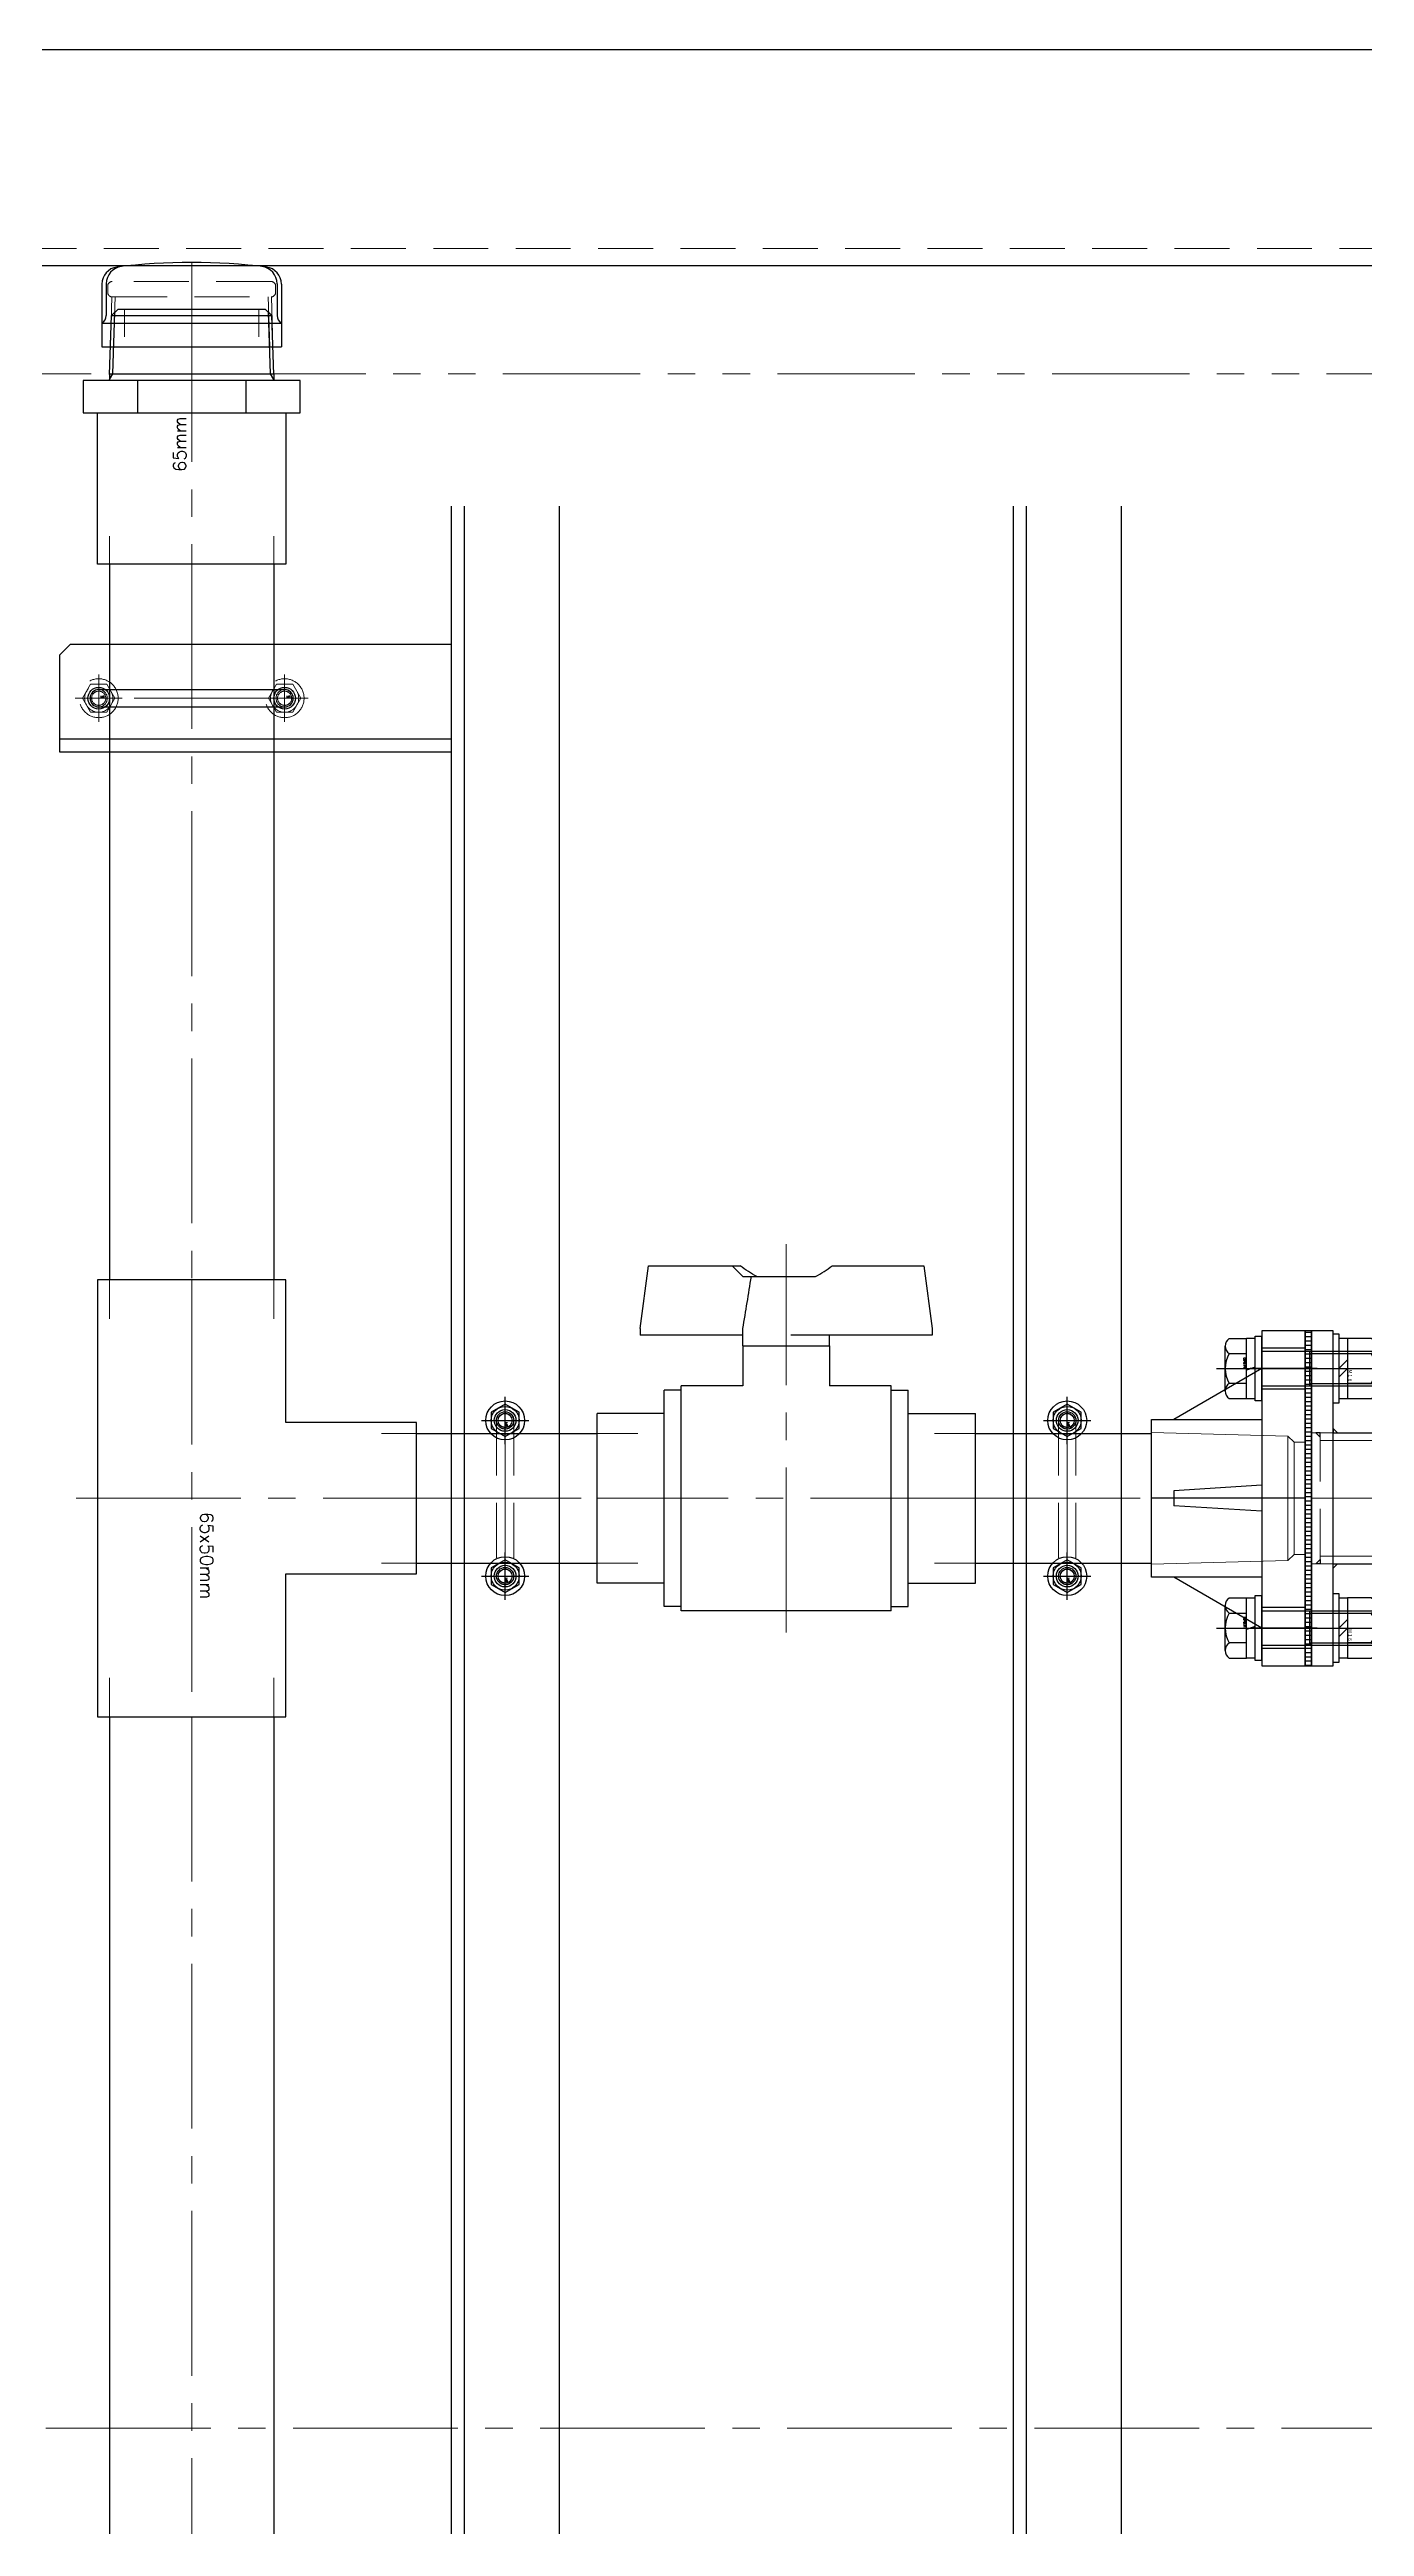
# Model space of a CAD drawing. Header units: millimetres. Extents: x -8731 to 85711, y -14522 to 31379.
# Drawn here: x 29218 to 29826, y 20847 to 21993 of the extents above; entities that cross this region are included whole.
import ezdxf
from ezdxf.xclip import XClip

# ---------------------------------------------------------------- set-up
doc = ezdxf.new("R2010")
doc.units = ezdxf.units.MM
doc.header["$LTSCALE"] = 4
doc.header["$XCLIPFRAME"] = 0
for name, pattern in [('CENTER2', [28.575, 19.05, -3.175, 3.175, -3.175]), ('HIDDEN', [9.525, 6.35, -3.175]), ('PHANTOM2', [31.75, 15.875, -3.175, 3.175, -3.175, 3.175, -3.175])]:
    doc.linetypes.add(name, pattern=pattern)
for name, color, linetype, lineweight in [('04_HIDDEN', 2, 'HIDDEN', 13), ('05_CENTER', 4, 'CENTER2', 13), ('06_PHANTOM', 2, 'PHANTOM2', 13)]:
    doc.layers.add(name, color=color, linetype=linetype, lineweight=lineweight)
doc.layers.add('10_DRAFT', color=8, linetype='Continuous', lineweight=0, plot=False)
doc.styles.add('KANJI0', font='txt.shx', dxfattribs={"width": 0.9, "height": 30, "bigfont": 'bigfont'})
doc.styles.add('KSS_TXT', font='txt.shx', dxfattribs={"bigfont": 'extfont2.shx'})

# ---------------------------------------------------------------- blocks, each defined once
blk = doc.blocks.new('A$C3AA34862_1_1_1')
at = {"color": 0}
blk.add_lwpolyline([(0, 1100), (2500, 1100), (2500, 1000), (0, 1000)], close=True, dxfattribs=at)
at = {"layer": '04_HIDDEN'}
blk.add_line((0, 1008), (2500, 1008), dxfattribs=at)
at = {"layer": '05_CENTER'}
blk.add_line((-141.1, 0), (2637.2, 0), dxfattribs=at)
blk = doc.blocks.new('A$C73951639_1_1_1')
at = {"color": 0}
for p, q in [((10, -30.3), (10, 30.3)), ((10, 30.3), (32, 30.3)), ((32, 30.3), (36, 30.1)), ((44, 29), (36, 30.1)), ((36, 30.1), (36, -30)), ((52, 29), (44, 30.1)), ((44, 30.1), (44, -30)), ((60, 29), (52, 30.1)), ((52, 30.1), (52, -30)), ((68, 29), (60, 30.1)), ((60, 30.1), (60, -30)), ((68, -28.9), (68, 29)), ((10, -30.3), (32, -30.3)), ((32, -30.3), (36, -30)), ((36, -30), (44, -28.9)), ((44, -30), (52, -28.9)), ((52, -30), (60, -28.9)), ((60, -30), (68, -28.9))]:
    blk.add_line(p, q, dxfattribs=at)
blk.add_lwpolyline([(10, 77.5), (0, 77.5), (0, -77.5), (10, -77.5)], close=True, dxfattribs=at)
at = {"color": 3}
for points in [[(4, 30.3), (2, 30.3), (4, 28.3), (4, 28.3)], [(10, 30.3), (12, 30.3), (10, 32.3), (10, 32.3)], [(4, -30.3), (2, -30.3), (4, -28.3), (4, -28.3)], [(10, -30.3), (12, -30.3), (10, -32.3), (10, -32.3)]]:
    blk.add_lwpolyline(points, close=True, dxfattribs=at)
at = {"layer": '04_HIDDEN'}
for p, q in [((10, 30.3), (0, 30.3)), ((4, -30.3), (4, 30.3)), ((4, 26.8), (68, 26.8)), ((10, -30.3), (0, -30.3)), ((4, -26.8), (68, -26.8))]:
    blk.add_line(p, q, dxfattribs=at)
at = {"layer": '05_CENTER'}
for p, q in [((-8, 60), (18, 60)), ((0, 0), (72.7, 0)), ((68, 0), (10, 0)), ((-8, -60), (18, -60))]:
    blk.add_line(p, q, dxfattribs=at)
blk = doc.blocks.new('A$C4CA70B29_1_1_1')
h = blk.add_hatch()
h.set_pattern_fill('_USER', color=3, scale=2, pattern_type=0)
h.set_pattern_definition([(0, (-6784.6076, -8968.539), (0, 2), [])])
h.paths.add_polyline_path([(0, 77.5), (-3, 77.5), (-3, -77.5), (0, -77.5)])
at = {"color": 3}
blk.add_lwpolyline([(0, 77.5), (-3, 77.5), (-3, -77.5), (0, -77.5)], close=True, dxfattribs=at)
blk = doc.blocks.new('M16Nza_1_1_1')
at = {"color": 0}
for p, q in [((-13.9, 17.7), (-13.9, 6.6)), ((-10.4, 19.6), (10.4, 19.6)), ((-6.9, 6.6), (-6.9, 17.7)), ((6.9, 17.7), (6.9, 6.6)), ((13.9, 6.6), (13.9, 17.7)), ((-14, 2.6), (-14, 6.6)), ((-14, 6.6), (14, 6.6)), ((-4, 6.6), (0, 2.6)), ((0, 6.6), (4, 2.6)), ((14, 6.6), (14, 2.6))]:
    blk.add_line(p, q, dxfattribs=at)
at = {"color": 0, "linetype": 'CENTER2'}
blk.add_line((0, 0), (0, 19.6), dxfattribs=at)
at = {"color": 0}
blk.add_lwpolyline([(-16, 2.6), (16, 2.6), (16, 0), (-16, 0)], close=True, dxfattribs=at)
for centre, radius, start, end in [((-10.4, 15.4), 4.16, 33.626, 146.374), ((0, 5.7), 13.8, 60, 120), ((10.4, 15.4), 4.16, 33.626, 146.374)]:
    blk.add_arc(centre, radius, start, end, dxfattribs=at)
at = {"layer": '10_DRAFT', "style": 'KANJI0', "width": 0.82}
blk.add_text('Ｍ１６', height=1.71, dxfattribs=at).set_placement((0.4, 6.8))
blk = doc.blocks.new('A$C598F6B99_1_1')
at = {"color": 0}
for p, q in [((-13.9, 15.1), (-13.9, 7)), ((-10.4, 17), (10.4, 17)), ((-6.9, 7), (-6.9, 15.1)), ((6.9, 15.1), (6.9, 7)), ((13.8, 7), (13.8, 15.1)), ((-15, 0), (-15, 3)), ((-15, 3), (15, 3)), ((-15, 0), (15, 0)), ((-14, 3), (-14, 7)), ((-14, 7), (14, 7)), ((-8, 0), (-8, -56.9)), ((0.7, 3), (-0.7, 7)), ((8, 0), (8, -56.9)), ((14, 7), (14, 3)), ((15, 3), (15, 0)), ((8, -22), (-8, -22)), ((-6.9, -22), (-6.9, -58)), ((6.9, -22), (6.9, -58)), ((8, -56.9), (-8, -56.9)), ((-8, -56.9), (-6.9, -58)), ((8, -56.9), (6.9, -58)), ((6.9, -58), (-6.9, -58))]:
    blk.add_line(p, q, dxfattribs=at)
at = {"color": 0, "linetype": 'CENTER2'}
blk.add_line((0, 20.9), (0, -61), dxfattribs=at)
at = {"color": 0}
for centre, radius, start, end in [((-10.4, 12.8), 4.16, 33.626, 146.374), ((0, 3.1), 13.8, 60, 120), ((10.4, 12.8), 4.16, 33.626, 146.374)]:
    blk.add_arc(centre, radius, start, end, dxfattribs=at)
at = {"layer": '10_DRAFT', "style": 'KANJI0', "width": 0.82}
blk.add_text('M16x65', height=1, dxfattribs=at).set_placement((0.4, 7.5))
blk = doc.blocks.new('TSフランジ-JIS10K-50mmb_1')
at = {"color": 0}
for p, q in [((-36.5, 71), (36.5, 71)), ((-36.5, 20), (-36.5, 71)), ((36.5, 71), (36.5, 20)), ((-60, 20), (-36.5, 60.7)), ((-6, 20), (-3.5, 60.7)), ((3.5, 60.7), (-3.5, 60.7)), ((6, 20), (3.5, 60.7)), ((60, 20), (36.5, 60.7)), ((77.5, 20), (-77.5, 20)), ((-77.5, 20), (-77.5, 0)), ((77.5, 0), (77.5, 20)), ((-77.5, 0), (77.5, 0))]:
    blk.add_line(p, q, dxfattribs=at)
at = {"color": 0, "linetype": 'CENTER2'}
for p, q in [((0, 0), (0, 71)), ((-60, -5.6), (-60, 25.3)), ((60, -5.6), (60, 25.3))]:
    blk.add_line(p, q, dxfattribs=at)
at = {"color": 0, "linetype": 'HIDDEN'}
for p, q in [((-69.5, 0), (-69.5, 20)), ((-50.5, 0), (-50.5, 20)), ((50.5, 0), (50.5, 20)), ((69.5, 0), (69.5, 20))]:
    blk.add_line(p, q, dxfattribs=at)
at = {"layer": '10_DRAFT'}
for p, q in [((-30.4, 71), (-28.7, 8)), ((30.4, 71), (28.7, 8)), ((-28.7, 8), (28.7, 8)), ((-28.7, 8), (-26, 5)), ((-26, 5), (-26, 0)), ((-26, 5), (26, 5)), ((28.7, 8), (26, 5)), ((26, 5), (26, 0))]:
    blk.add_line(p, q, dxfattribs=at)
blk = doc.blocks.new('A$C3D25287D_1_1_1')
for p, q in [((0, 30), (81.5, 30)), ((0, -30), (81.5, -30))]:
    blk.add_line(p, q)
at = {"layer": '05_CENTER'}
blk.add_line((0, 0), (136.5, 0), dxfattribs=at)
at = {"color": 4, "rotation": 90}
blk.add_blockref('TSフランジ-JIS10K-50mmb_1', (152.5, 0), dxfattribs=at)
for name, p, rotation in [('A$C598F6B99_1_1', (132.5, 60), 90), ('M16Nza_1_1_1', (165.5, 60), 270), ('A$C598F6B99_1_1', (132.5, -60), 90), ('M16Nza_1_1_1', (165.5, -60), 270)]:
    blk.add_blockref(name, p, dxfattribs=dict(rotation=rotation))
for name in ['A$C73951639_1_1_1', 'A$C4CA70B29_1_1_1']:
    blk.add_blockref(name, (155.5, 0))
blk = doc.blocks.new('コンパクトボールバルブ27型-ソケット形-50mma_1_1_1')
at = {"color": 0}
for p, q in [((-67.5, 78.5), (-63.7, 107.5)), ((-63.7, 107.5), (-21.3, 107.5)), ((-25, 107.5), (-20, 102.5)), ((21.3, 107.5), (63.7, 107.5)), ((63.7, 107.5), (67.5, 78.5)), ((-20, 102.5), (13.5, 102.5)), ((-67.5, 78.5), (-67.5, 75.5)), ((-20, 75.5), (-67.5, 75.5)), ((-20, 70.5), (-20, 78.5)), ((-20, 70.5), (-20, 52)), ((-20, 70.5), (20, 70.5)), ((67.5, 75.5), (2.1, 75.5)), ((20, 70.5), (20, 75.5)), ((20, 70.5), (20, 52)), ((67.5, 78.5), (67.5, 75.5)), ((-56.5, -50), (-56.5, 50)), ((-48.5, 50), (-56.5, 50)), ((-20, 52), (-48.5, 52)), ((-48.5, -52), (-48.5, 52)), ((48.5, 52), (20, 52)), ((48.5, -52), (48.5, 52)), ((48.5, 50), (56.5, 50)), ((56.5, -50), (56.5, 50)), ((-87.5, -39.2), (-87.5, 39.2)), ((-56.5, 39.2), (-87.5, 39.2)), ((56.5, 39.2), (87.5, 39.2)), ((87.5, -39.2), (87.5, 39.2)), ((-56.5, -39.2), (-87.5, -39.2)), ((56.5, -39.2), (87.5, -39.2)), ((-48.5, -50), (-56.5, -50)), ((48.5, -52), (-48.5, -52)), ((48.5, -50), (56.5, -50))]:
    blk.add_line(p, q, dxfattribs=at)
for points in [[(-13.5, 102.5), (-14.9, 103.2), (-17.5, 104.8), (-20.1, 106.6), (-21.3, 107.5)], [(13.5, 102.5), (14.9, 103.2), (17.5, 104.8), (20.1, 106.6), (21.3, 107.5)]]:
    blk.add_open_spline(points, degree=3, knots=[0, 0, 0, 0, 0.500213, 1, 1, 1, 1], dxfattribs=at)
blk.add_open_spline([(-20, 78.5), (-18.7, 86.5), (-17.4, 94.5), (-16.1, 102.5)], degree=3, dxfattribs=at)
at = {"layer": '05_CENTER', "color": 0}
for p, q in [((0, -62), (0, 117.5)), ((87.5, 0), (-87.5, 0))]:
    blk.add_line(p, q, dxfattribs=at)
at = {"layer": '10_DRAFT'}
for p, q in [((-87.5, 30), (-68.6, 30)), ((87.5, 30), (68.6, 30)), ((-87.5, -30), (-68.6, -30)), ((87.5, -30), (68.6, -30))]:
    blk.add_line(p, q, dxfattribs=at)
blk = doc.blocks.new('SFC-65a_1')
at = {"color": 0}
for p, q in [((-41.5, 29), (-41.5, 0)), ((-39.5, 29.2), (-39.5, 14.5)), ((39.5, 29.2), (39.5, 14.5)), ((41.5, 29), (41.5, 0)), ((-41.5, 11), (41.5, 11)), ((-41.5, 0), (41.5, 0))]:
    blk.add_line(p, q, dxfattribs=at)
for centre, radius, start, end in [((-33.5, 29), 8, 97.9137, 180), ((-31.5, 29.2), 8, 97.3552, 180), ((0, -254.4), 293.4, 83.227, 96.773), ((31.5, 29.2), 8, 0, 82.6449), ((33.5, 29), 8, 0, 82.0863), ((-43.5, 14.5), 4, 300.0001, 360), ((43.5, 14.5), 4, 180, 239.9999)]:
    blk.add_arc(centre, radius, start, end, dxfattribs=at)
at = {"layer": '04_HIDDEN', "color": 0}
for p, q in [((-38.8, 28.2), (-38.8, 25.1)), ((-37.6, 0.1), (-37, 23.1)), ((36.8, 30.2), (-36.8, 30.2)), ((-36.8, 23.1), (36.8, 23.1)), ((-36.1, 0.1), (-35.4, 23.1)), ((36.1, 0.1), (35.4, 23.1)), ((37.6, 0.1), (37, 23.1)), ((38.8, 25.1), (38.8, 28.2))]:
    blk.add_line(p, q, dxfattribs=at)
for centre, start, end in [((-36.8, 28.2), 90, 180), ((-36.8, 25.1), 180, 270), ((36.8, 28.2), 0, 90), ((36.8, 25.1), 270, 0)]:
    blk.add_arc(centre, 2, start, end, dxfattribs=at)
at = {"layer": '10_DRAFT'}
blk.add_line((0, 39), (0, 0), dxfattribs=at)
blk = doc.blocks.new('径違いチーズ(TS-T)-65mm×50mma_1_1_1')
at = {"color": 0}
for p, q in [((-35, 104), (-35, 43.5)), ((35, 104), (-35, 104)), ((35, 43.5), (35, 104)), ((-101, 43.5), (-101, -43.5)), ((-35, 43.5), (-101, 43.5)), ((101, 43.5), (35, 43.5)), ((101, -43.5), (101, 43.5)), ((-101, -43.5), (101, -43.5))]:
    blk.add_line(p, q, dxfattribs=at)
at = {"layer": '05_CENTER', "color": 0}
for p, q in [((0, -53.5), (0, 104)), ((-101, 0), (101, 0))]:
    blk.add_line(p, q, dxfattribs=at)
at = {"layer": '10_DRAFT'}
for p, q in [((-30, 104), (-30, 87.8)), ((30, 104), (30, 87.8)), ((-101, 38), (-83, 38)), ((101, 38), (83, 38)), ((-101, -38), (-83, -38)), ((101, -38), (83, -38))]:
    blk.add_line(p, q, dxfattribs=at)
at = {"layer": '10_DRAFT', "style": 'KSS_TXT'}
blk.add_text('65x50mm', height=6, dxfattribs=at).set_placement((6.4, 4))
blk = doc.blocks.new('バルブソケット(TS-VS)-65mma_1')
at = {"color": 0}
for p, q in [((70, 50.2), (70, -50.2)), ((85, 50.2), (70, 50.2)), ((85, -50.2), (85, 50.2)), ((0, -43.5), (0, 43.5)), ((0, 43.5), (70, 43.5)), ((87.7, 38), (85, 38)), ((85.4, 38), (88, 36.5)), ((87.7, 38), (115, 37.1)), ((88, 38), (88, -38)), ((88, 36.5), (116.5, 35.6)), ((115, 37.1), (115, -37.1)), ((115, 37.1), (118, 34)), ((85, 25.1), (70, 25.1)), ((118, 34), (118, -34)), ((85, -25.1), (70, -25.1)), ((115, -37.1), (118, -34)), ((70, -43.5), (0, -43.5)), ((87.7, -38), (85, -38)), ((85.4, -38), (88, -36.5)), ((87.7, -38), (115, -37.1)), ((88, -36.5), (116.5, -35.6)), ((70, -50.2), (85, -50.2))]:
    blk.add_line(p, q, dxfattribs=at)
at = {"layer": '05_CENTER', "color": 0}
blk.add_line((123.5, 0), (0, 0), dxfattribs=at)
at = {"layer": '10_DRAFT'}
for p, q in [((0, 38), (12.9, 38)), ((100.5, -37.6), (100.5, 37.6)), ((105.1, 31), (118, 31)), ((105.1, -31), (118, -31)), ((0, -38), (12.9, -38))]:
    blk.add_line(p, q, dxfattribs=at)
at = {"layer": '10_DRAFT', "style": 'KSS_TXT'}
blk.add_text('65mm', height=6, dxfattribs=at).set_placement((42.7, 2.5))
blk = doc.blocks.new('A$C3C656437_1_1_1')
for p, q in [((1409, 1958), (751, 1958)), ((1942, 1958), (1611, 1958)), ((1409, 1882), (751, 1882)), ((1942, 1882), (1611, 1882)), ((1480, 1816), (1480, 1732.5)), ((1540, 1816), (1540, 1732.5))]:
    blk.add_line(p, q)
at = {"layer": '05_CENTER'}
for p, q in [((1409, 1920), (751, 1920)), ((1942, 1920), (1611, 1920)), ((1510, 1816), (1510, 1732.5))]:
    blk.add_line(p, q, dxfattribs=at)
at = {"layer": '10_DRAFT'}
for p, q in [((1540, 1775), (1480, 1775)), ((1540, 1515), (1480, 1515))]:
    blk.add_line(p, q, dxfattribs=at)
at = {"color": 4}
for name, p, rotation in [('径違いチーズ(TS-T)-65mm×50mma_1_1_1', (1510, 1920), 180), ('SFC-65a_1', (2042.5, 1920), 270), ('コンパクトボールバルブ27型-ソケット形-50mma_1_1_1', (1510, 1645), 270)]:
    blk.add_blockref(name, p, dxfattribs=dict(at, rotation=rotation))
blk.add_blockref('バルブソケット(TS-VS)-65mma_1', (1942, 1920), dxfattribs=at)
at = {"rotation": 270}
blk.add_blockref('A$C3D25287D_1_1_1', (1510, 1557.5), dxfattribs=at)
blk = doc.blocks.new('8b_1_1_1')
at = {"color": 0, "linetype": 'CENTER2'}
for p, q in [((10.9, 0), (-10.9, 0)), ((0, -10.9), (0, 10.9))]:
    blk.add_line(p, q, dxfattribs=at)
at = {"color": 0}
for p, q in [((-3.8, 6.5), (-7.5, 0)), ((-3.8, 6.5), (-7.5, 0)), ((-7.5, 0), (-3.8, -6.5)), ((-7.5, 0), (-3.8, -6.5)), ((3.8, 6.5), (-3.8, 6.5)), ((3.8, 6.5), (-3.8, 6.5)), ((7.5, 0), (3.8, 6.5)), ((7.5, 0), (3.8, 6.5)), ((3.8, -6.5), (7.5, 0)), ((3.8, -6.5), (7.5, 0)), ((-3.8, -6.5), (3.8, -6.5)), ((-3.8, -6.5), (3.8, -6.5))]:
    blk.add_line(p, q, dxfattribs=at)
for radius in [9, 6.5, 4, 3.25]:
    blk.add_circle((0, 0), radius, dxfattribs=at)
at = {"layer": '10_DRAFT', "style": 'KSS_TXT'}
blk.add_text('M8', height=1, dxfattribs=at).set_placement((0.8, 0.1))
blk = doc.blocks.new('A$C668E7CA1_1_1_1')
at = {"color": 0}
for p, q in [((-36, 4), (36, 4)), ((-36, -4), (36, -4))]:
    blk.add_line(p, q, dxfattribs=at)
for centre, start, end in [((-36, 0), 90, 270), ((36, 0), 270, 90)]:
    blk.add_arc(centre, 4, start, end)
at = {"layer": '04_HIDDEN', "color": 0}
for centre in [(-36, 0), (36, 0)]:
    blk.add_circle(centre, 3.32, dxfattribs=at)
for centre, start, end in [((-36, 0), 270, 90), ((36, 0), 90, 270)]:
    blk.add_arc(centre, 4, start, end, dxfattribs=at)
at = {"layer": '05_CENTER', "color": 0}
for p, q in [((42.6, 0), (-42.6, 0)), ((-36, -6.7), (-36, 6.7)), ((36, -6.7), (36, 6.7))]:
    blk.add_line(p, q, dxfattribs=at)
at = {"layer": '10_DRAFT'}
blk.add_line((0, 4), (0, -4), dxfattribs=at)
blk = doc.blocks.new('A$C491D668A_1_1_1')
at = {"color": 4}
for p in [(-72, 0), (0, 0)]:
    blk.add_blockref('8b_1_1_1', p, dxfattribs=at)
at = {"layer": '04_HIDDEN', "color": 4}
blk.add_blockref('A$C668E7CA1_1_1_1', (-36, 0), dxfattribs=at)
blk = doc.blocks.new('A$C457F5408_1_1_1')
at = {"color": 0}
for p, q in [((15, 2120), (15, -20)), ((-35, 2075), (-35, 25)), ((-29, 2075), (-29, 25)), ((225, 2075), (225, 25)), ((231, 2075), (231, 25)), ((275, 2075), (275, 25)), ((-35, 1831), (-216, 1831))]:
    blk.add_line(p, q, dxfattribs=at)
blk.add_lwpolyline([(-35, 1875), (-35, 1875), (-35, 1825), (-216, 1825), (-216, 1870), (-211, 1875), (-35, 1875)], dxfattribs=at)
for centre in [(-198, 1850), (-112, 1850), (-10, 1516), (250, 1516), (-10, 1444), (250, 1444)]:
    blk.add_circle(centre, 5, dxfattribs=at)
at = {"layer": '05_CENTER'}
for p, q in [((-198, 1859.3), (-198, 1840.7)), ((-112, 1859.3), (-112, 1840.7)), ((-207.3, 1850), (-188.7, 1850)), ((-121.3, 1850), (-102.7, 1850)), ((-10, 1506.7), (-10, 1525.3)), ((250, 1506.7), (250, 1525.3)), ((-0.7, 1516), (-19.3, 1516)), ((259.3, 1516), (240.7, 1516)), ((-0.7, 1444), (-19.3, 1444)), ((-10, 1434.7), (-10, 1453.3)), ((259.3, 1444), (240.7, 1444)), ((250, 1434.7), (250, 1453.3))]:
    blk.add_line(p, q, dxfattribs=at)
blk = doc.blocks.new('A$C097F7B44_1_1_1')
at = {"color": 0}
for p, q in [((-86, 4), (0, 4)), ((-86, -4), (0, -4))]:
    blk.add_line(p, q, dxfattribs=at)
for centre, start, end in [((-86, 0), 90, 270), ((0, 0), 270, 90)]:
    blk.add_arc(centre, 4, start, end)
at = {"layer": '04_HIDDEN', "color": 0}
for centre in [(-86, 0), (0, 0)]:
    blk.add_circle(centre, 3.32, dxfattribs=at)
for centre, start, end in [((-86, 0), 270, 90), ((0, 0), 90, 270)]:
    blk.add_arc(centre, 4, start, end, dxfattribs=at)
at = {"layer": '05_CENTER', "color": 0}
for p, q in [((6.6, 0), (-92.6, 0)), ((-86, -6.7), (-86, 6.7)), ((0, -6.7), (0, 6.7))]:
    blk.add_line(p, q, dxfattribs=at)
at = {"layer": '10_DRAFT'}
blk.add_line((-43, 4), (-43, -4), dxfattribs=at)
at = {"layer": '04_HIDDEN', "color": 4}
for p in [(-86, 0), (0, 0)]:
    blk.add_blockref('8b_1_1_1', p, dxfattribs=at)
blk = doc.blocks.new('A$C54E27890_1_1')
for name, p, rotation in [('A$C457F5408_1_1_1', (0, -17), 270), ('A$C491D668A_1_1_1', (1444, -7), 180), ('A$C491D668A_1_1_1', (1444, -267), 180)]:
    blk.add_blockref(name, p, dxfattribs=dict(rotation=rotation))
at = {"color": 4, "rotation": 270}
blk.add_blockref('A$C097F7B44_1_1_1', (1850, 95), dxfattribs=at)

msp = doc.modelspace()

# ---------------------------------------------------------------- linework, layer by layer
at = {"layer": '06_PHANTOM', "color": 6}
msp.add_lwpolyline([(28538.25246, 21842.71284), (30705.35246, 21842.71284), (30705.35246, 19942.71284), (28538.25246, 19942.71284)], close=True, dxfattribs=at)

# ---------------------------------------------------------------- block references
msp.add_blockref('A$C3AA34862_1_1_1', (28328.25246, 20892.71284))
ref = msp.add_blockref('A$C3C656437_1_1_1', (31203.25247, 19812.71284), dxfattribs=dict(rotation=90))
XClip(ref).set_block_clipping_path([(-303.5439173726, 1326.7871710912), (2151.0457523034, 2001.203339192)])
ref = msp.add_blockref('A$C54E27890_1_1', (29421.25247, 19842.71284), dxfattribs=dict(rotation=90))
XClip(ref).set_block_clipping_path([(158.4758494069, -318.4985962998), (1938.8663274579, 228.6355965897)])

doc.saveas('drawing.dxf')
